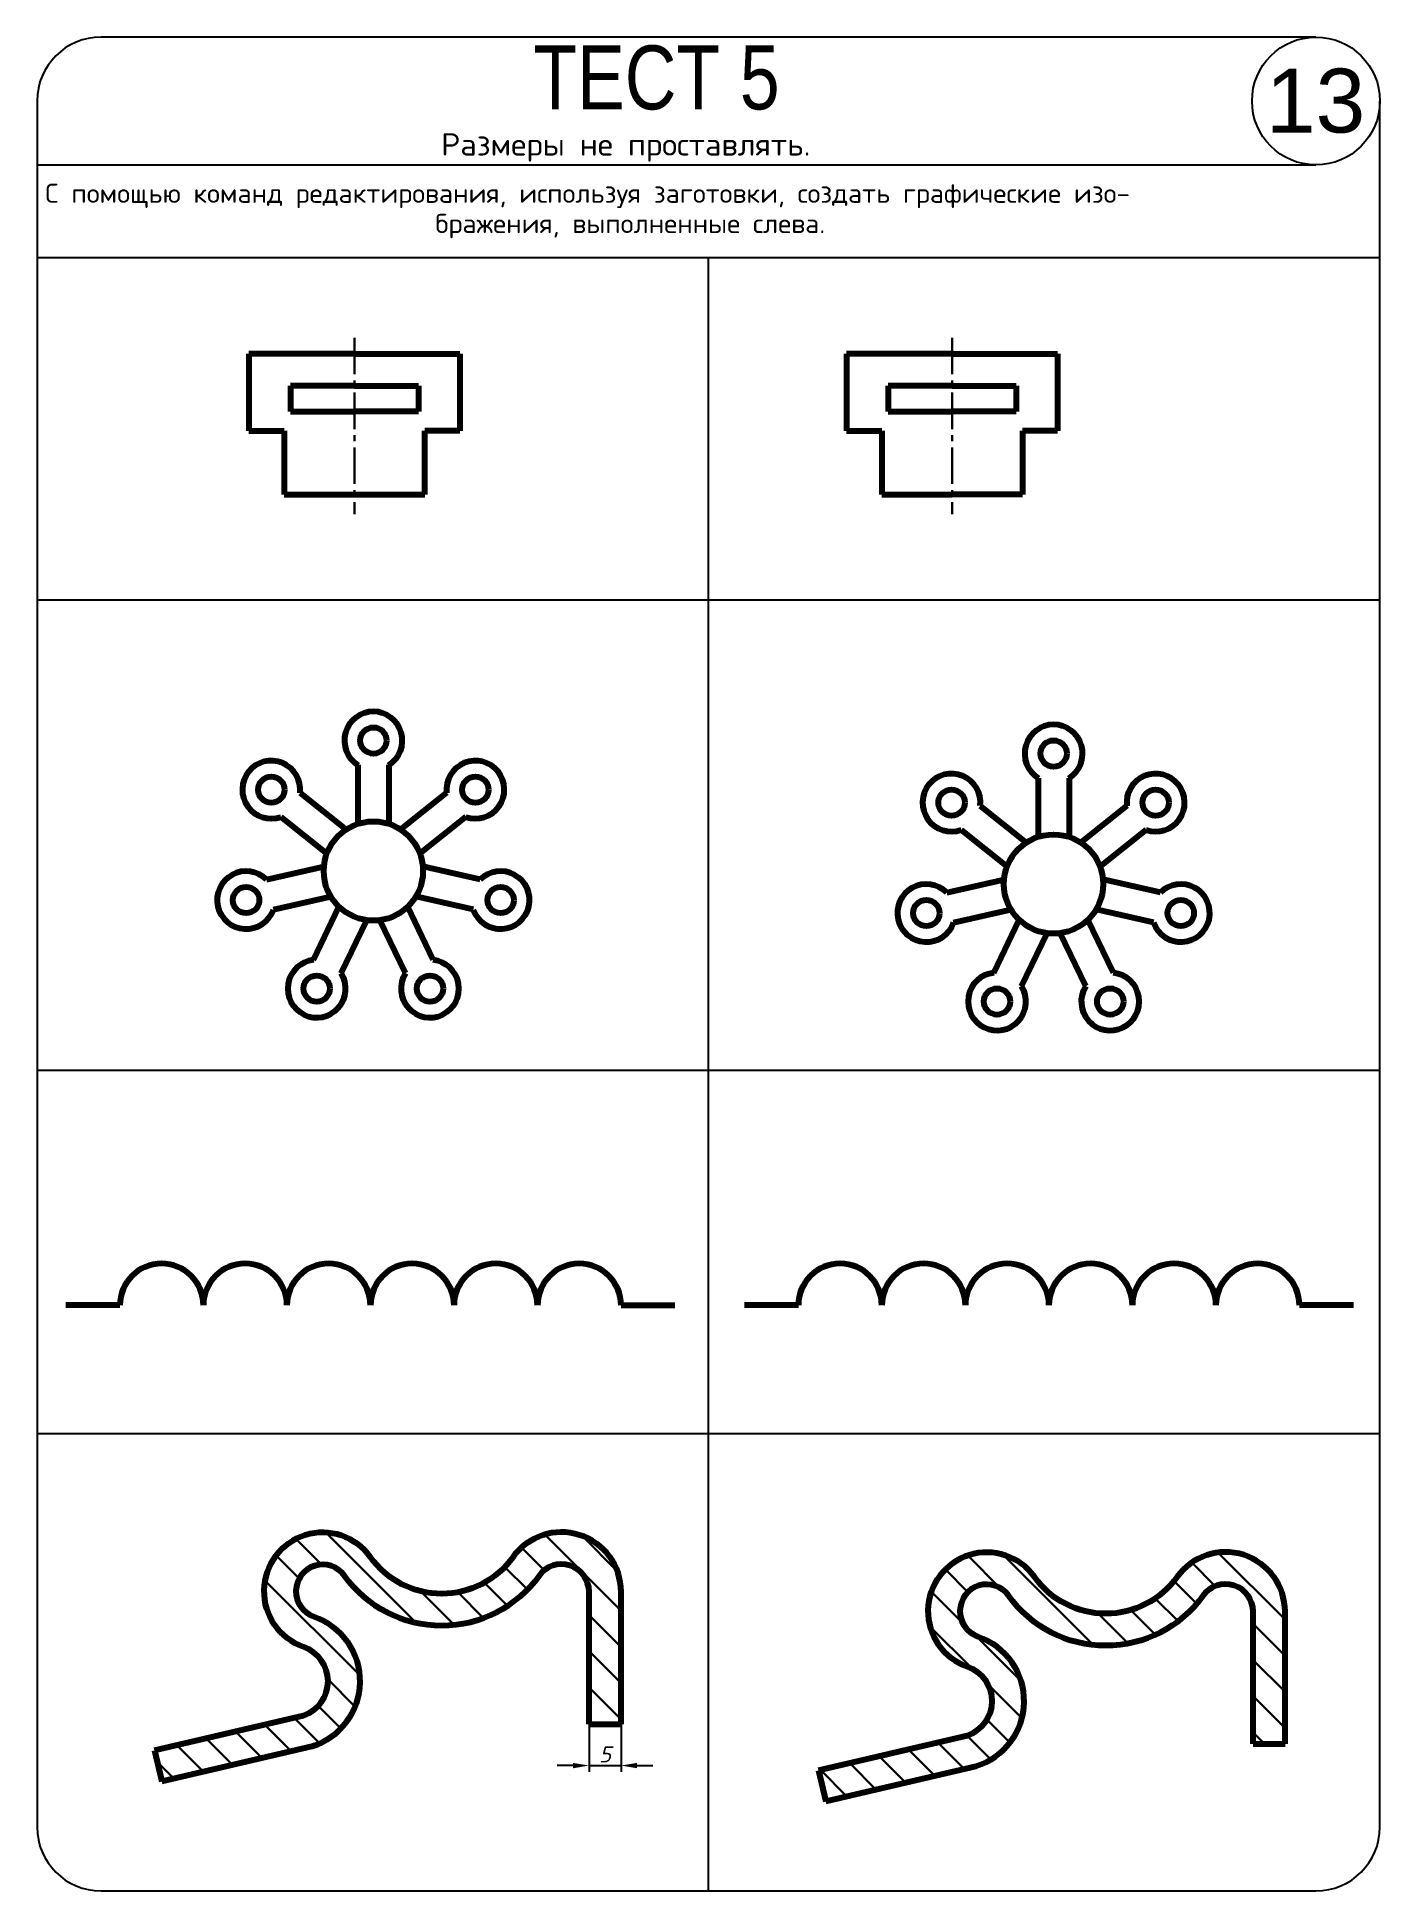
# Model space of a CAD drawing. Extents: x 0 to 210, y 0 to 290.
import ezdxf

# ---------------------------------------------------------------- set-up
doc = ezdxf.new("R2010")
doc.units = 0
doc.linetypes.add('CENTER2', pattern=[28.575, 19.05, -3.175, 3.175, -3.175])
doc.layers.get('DEFPOINTS').update_dxf_attribs({"linetype": 'CONTINUOUS'})
for name, color, linetype, lineweight in [('OSI', 2, 'CENTER2', 30), ('OSN', 1, 'CONTINUOUS', 80), ('TONK', 6, 'CONTINUOUS', 30), ('КОМАНДА', 1, 'CONTINUOUS', 80), ('Комментарии', 3, 'CONTINUOUS', 30)]:
    doc.layers.add(name, color=color, linetype=linetype, lineweight=lineweight)
doc.layers.add('ЗАДАЧА', color=4, linetype='CONTINUOUS')
doc.styles.add('111', font='simplex.shx')
doc.styles.add('Задание', font='arial.ttf')
doc.styles.add('Запросы', font='arial.ttf')
doc.styles.add('размеры', font='simplex.shx', dxfattribs={"oblique": 15})
doc.dimstyles.new('razm', dxfattribs={"dimtxt": 2.5, "dimasz": 2.5, "dimexe": 1, "dimexo": 0, "dimgap": 0.5, "dimtad": 1, "dimtoh": 1, "dimdec": 1, "dimdsep": 46, "dimtxsty": 'размеры', "dimcen": -1.5, "dimaunit": 1, "dimadec": 0, "dimazin": 2, "dimtfac": 1, "dimtdec": 1, "dimtmove": 0, "dimatfit": 2, "dimfxl": 1, "dimtolj": 1, "dimtzin": 0, "dimarcsym": 0})

# ---------------------------------------------------------------- blocks, each defined once
blk = doc.blocks.new('*D1')
at = {"layer": 'DEFPOINTS', "color": 0, "transparency": 16777216}
for p in [(86.32, 26.11), (91.32, 26.11), (91.32, 19.61)]:
    blk.add_point(p, dxfattribs=at)
at = {"layer": 'Комментарии', "color": 0, "lineweight": -2, "transparency": 16777216}
for p, q in [((86.32, 26.11), (86.32, 18.61)), ((91.32, 26.11), (91.32, 18.61)), ((83.82, 19.61), (81.32, 19.61)), ((86.32, 19.61), (91.32, 19.61)), ((93.82, 19.61), (96.32, 19.61))]:
    blk.add_line(p, q, dxfattribs=at)
at = {"layer": 'Комментарии', "color": 0, "transparency": 16777216}
for points in [[(83.82, 20.03), (83.82, 19.19), (86.32, 19.61)], [(93.82, 20.03), (93.82, 19.19), (91.32, 19.61)]]:
    blk.add_solid(points, dxfattribs=at)
at = {"layer": 'Комментарии', "color": 0, "transparency": 16777216, "insert": (88.82, 21.36), "char_height": 2.5, "attachment_point": 5, "style": 'размеры'}
blk.add_mtext('\\A1;5', dxfattribs=at)
blk = doc.blocks.new('52')
at = {"layer": 'КОМАНДА'}
for p, q in [((50.17, 176.13), (50.17, 166.92)), ((55, 176.13), (55, 166.92)), ((41.12, 171.77), (48.32, 166.03)), ((64.05, 171.77), (56.85, 166.03)), ((38.12, 168), (45.31, 162.26)), ((67.06, 168), (59.86, 162.26)), ((35.88, 158.21), (44.85, 160.26)), ((69.29, 158.21), (60.32, 160.26)), ((36.96, 153.5), (45.93, 155.55)), ((43.22, 145.65), (47.21, 153.94)), ((61.95, 145.65), (57.96, 153.94)), ((68.22, 153.5), (59.24, 155.55)), ((47.56, 143.56), (51.56, 151.85)), ((57.61, 143.56), (53.61, 151.85))]:
    blk.add_line(p, q, dxfattribs=at)
for centre, radius in [((52.59, 179.96), 2.06), ((36.63, 172.27), 2.06), ((68.54, 172.27), 2.06), ((52.59, 159.55), 7.76), ((32.69, 155), 2.06), ((72.49, 155), 2.06), ((43.73, 141.15), 2.06), ((61.44, 141.15), 2.06)]:
    blk.add_circle(centre, radius, dxfattribs=at)
for centre, start, end in [((52.59, 179.96), 302.2154, 237.7846), ((36.63, 172.27), 353.644, 289.2132), ((68.54, 172.27), 250.7868, 186.356), ((32.69, 155), 45.0725, 340.6417), ((72.49, 155), 199.3583, 134.9275), ((43.73, 141.15), 96.5011, 32.0703), ((61.44, 141.15), 147.9297, 83.4989)]:
    blk.add_arc(centre, 4.53, start, end, dxfattribs=at)
blk = doc.blocks.new('53')
at = {"layer": 'КОМАНДА'}
for p, q in [((12.95, 91.62), (4.51, 91.62)), ((91.32, 91.62), (99.76, 91.62))]:
    blk.add_line(p, q, dxfattribs=at)
for centre in [(19.48, 91.62), (32.54, 91.62), (45.6, 91.62), (58.67, 91.62), (71.73, 91.62), (84.79, 91.62)]:
    blk.add_arc(centre, 6.53, 0, 180, dxfattribs=at)
blk = doc.blocks.new('*U4')
at = {"layer": 'OSN'}
for p, q in [((-2.41, 0.42), (-2.41, -8.78)), ((2.41, 0.42), (2.41, -8.78))]:
    blk.add_line(p, q, dxfattribs=at)
blk.add_circle((0, 4.25), 2.06, dxfattribs=at)
blk.add_arc((0, 4.25), 4.53, 302.2154, 237.7846, dxfattribs=at)
blk = doc.blocks.new('*U5')
at = {"layer": 'OSN', "color": 0, "linetype": 'ByBlock', "lineweight": -2, "transparency": 16777216}
blk.add_blockref('*U4', (158.97, 173.67), dxfattribs=at)
for p, rotation in [((146.33, 167.59), 51.42857142857144), ((171.6, 167.59), 308.5714285714286), ((143.21, 153.92), 102.8571428571429), ((174.72, 153.92), 257.1428571428571), ((151.96, 142.96), 154.2857142857143), ((165.98, 142.96), 205.7142857142857)]:
    blk.add_blockref('*U4', p, dxfattribs=dict(at, rotation=rotation))

msp = doc.modelspace()

# ---------------------------------------------------------------- hatches: boundary and pattern name
at = {"layer": 'TONK'}
h = msp.add_hatch(dxfattribs=at)
h.set_pattern_fill('_USER', color=256, scale=4, angle=135, pattern_type=0)
h.set_pattern_definition([(135, (0, 0), (-2.82843, -2.82843), [])])
h.paths.add_polyline_path([(182.35, 46.2, -0.729554), (190.16, 43.7), (190.16, 23), (195.16, 23), (195.16, 43.7, 0.729554), (178.28, 49.11, -0.514493), (155.98, 49.11, 1.365467), (145.47, 35.1, -0.70909), (145.47, 24.28), (122.21, 18.86), (123.35, 14), (146.82, 19.46, 0.720125), (147.12, 39.82, -1.365467), (151.91, 46.2, 0.514493)])
at = {"layer": 'КОМАНДА', "lineweight": 30}
h = msp.add_hatch(dxfattribs=at)
h.set_pattern_fill('_USER', color=6, scale=4, angle=135, style=0, pattern_type=0)
h.set_pattern_definition([(135, (-2.389, -54.823), (-2.82843, -2.82843), [])])
h.paths.add_polyline_path([(48.07, 49.31, 0.514493), (78.5, 49.31, -0.729554), (86.32, 46.81), (86.32, 26.11), (91.32, 26.11), (91.32, 46.81, 0.729554), (74.43, 52.22, -0.514493), (52.13, 52.22, 1.365467), (41.62, 38.21, -0.70909), (41.62, 27.39), (18.37, 21.97), (19.5, 17.1), (42.98, 22.57, 0.720125), (43.28, 42.93, -1.365467)])

# ---------------------------------------------------------------- linework, layer by layer
at = {"layer": 'OSI', "ltscale": 0.3}
for p, q in [((49.63, 242.96), (49.63, 215.37)), ((143.1, 242.96), (143.1, 215.37))]:
    msp.add_line(p, q, dxfattribs=at)
at = {"layer": 'OSN'}
for p, q in [((49.63, 240.43), (33.13, 240.43)), ((33.13, 240.43), (33.13, 228.43)), ((49.63, 240.43), (66.13, 240.43)), ((66.13, 240.43), (66.13, 228.43)), ((143.1, 240.43), (126.6, 240.43)), ((126.6, 240.43), (126.6, 228.43)), ((143.1, 240.43), (159.6, 240.43)), ((159.6, 240.43), (159.6, 228.43)), ((49.63, 235.43), (39.63, 235.43)), ((39.63, 235.43), (39.63, 231.43)), ((49.63, 235.43), (59.63, 235.43)), ((59.63, 235.43), (59.63, 231.43)), ((143.1, 235.43), (133.1, 235.43)), ((133.1, 235.43), (133.1, 231.43)), ((143.1, 235.43), (153.1, 235.43)), ((153.1, 235.43), (153.1, 231.43)), ((39.63, 231.43), (49.63, 231.43)), ((59.63, 231.43), (49.63, 231.43)), ((133.1, 231.43), (143.1, 231.43)), ((153.1, 231.43), (143.1, 231.43)), ((33.13, 228.43), (38.63, 228.43)), ((38.63, 228.43), (38.63, 218.43)), ((60.63, 218.43), (60.63, 228.43)), ((66.13, 228.43), (60.63, 228.43)), ((126.6, 228.43), (132.1, 228.43)), ((132.1, 228.43), (132.1, 218.43)), ((159.6, 228.43), (154.1, 228.43)), ((154.1, 228.43), (154.1, 218.43)), ((38.63, 218.43), (60.63, 218.43)), ((132.1, 218.43), (143.1, 218.43)), ((154.1, 218.43), (143.1, 218.43)), ((119.05, 91.62), (110.61, 91.62)), ((205.86, 91.62), (197.42, 91.62)), ((190.16, 23), (195.16, 23)), ((122.21, 18.86), (123.35, 14))]:
    msp.add_line(p, q, dxfattribs=at)
for points in [[(195.16, 23), (195.16, 43.7, 0.729554), (178.28, 49.11, -0.514493), (155.98, 49.11, 1.365467), (145.47, 35.1, -0.70909), (145.47, 24.28), (122.21, 18.86)], [(190.16, 23), (190.16, 43.7, 0.729554), (182.35, 46.2, -0.514493), (151.91, 46.2, 1.365467), (147.12, 39.82, -0.720125), (146.82, 19.46), (123.35, 14)]]:
    msp.add_lwpolyline(points, format="xyb", dxfattribs=at)
msp.add_circle((158.97, 157.51), 7.76, dxfattribs=at)
for centre in [(125.58, 91.62), (138.65, 91.62), (151.71, 91.62), (164.77, 91.62), (177.83, 91.62), (190.89, 91.62)]:
    msp.add_arc(centre, 6.53, 0, 180, dxfattribs=at)
at = {"layer": 'ЗАДАЧА'}
for p, q in [((200, 290), (10, 290)), ((0, 280), (0, 10)), ((210, 10), (210, 280)), ((0, 270), (200, 270)), ((0, 255.54), (210, 255.54)), ((105, 0), (105, 255.54)), ((0, 201.97), (210, 201.97)), ((0, 128.41), (210, 128.41)), ((0, 71.55), (210, 71.55)), ((10, 0), (200, 0))]:
    msp.add_line(p, q, dxfattribs=at)
msp.add_circle((200, 280), 10, dxfattribs=at)
for centre, start, end in [((10, 280), 90, 180), ((10, 10), 180, 270), ((200, 10), 270, 0)]:
    msp.add_arc(centre, 10, start, end, dxfattribs=at)
at = {"layer": 'КОМАНДА'}
for p, q in [((86.32, 26.11), (91.32, 26.11)), ((18.37, 21.97), (19.5, 17.1))]:
    msp.add_line(p, q, dxfattribs=at)
for points in [[(91.32, 26.11), (91.32, 46.81, 0.729554), (74.43, 52.22, -0.514493), (52.13, 52.22, 1.365467), (41.62, 38.21, -0.70909), (41.62, 27.39), (18.37, 21.97)], [(86.32, 26.11), (86.32, 46.81, 0.729554), (78.5, 49.31, -0.514493), (48.07, 49.31, 1.365467), (43.28, 42.93, -0.720125), (42.98, 22.57), (19.5, 17.1)]]:
    msp.add_lwpolyline(points, format="xyb", dxfattribs=at)

# ---------------------------------------------------------------- block references
at = {"layer": 'OSN'}
for name in ['52', '*U5', '53']:
    msp.add_blockref(name, (0, 0), dxfattribs=at)

# ---------------------------------------------------------------- texts
at = {"layer": 'ЗАДАЧА', "style": 'Запросы', "width": 0.8}
msp.add_text('ТЕСТ 5', height=10, dxfattribs=at).set_placement((77.63, 278.69))
at = {"layer": 'ЗАДАЧА'}
for s, height, style, p in [('13', 10, 'Задание', (192.17, 275.06)), ('Размеры не проставлять.', 3.5, '111', (63.18, 271.46)), ('С помощью команд редактирования, используя заготовки, создать графические изо-', 3, '111', (1.27, 264.07)), ('бражения, выполненные слева.', 3, '111', (62.28, 259.34))]:
    msp.add_text(s, height=height, dxfattribs=dict(at, style=style)).set_placement(p)

# ---------------------------------------------------------------- dimensions: what is measured, and where the dimension line sits
at = {"layer": 'Комментарии'}
dim = msp.add_linear_dim(base=(91.32, 19.61), p1=(86.32, 26.11), p2=(91.32, 26.11), angle=0, dimstyle='razm', dxfattribs=at)
dim.commit()
dim.dimension.update_dxf_attribs({"geometry": '*D1', "text_midpoint": (88.82, 19.61), "dimtype": 161})

doc.saveas('drawing.dxf')
